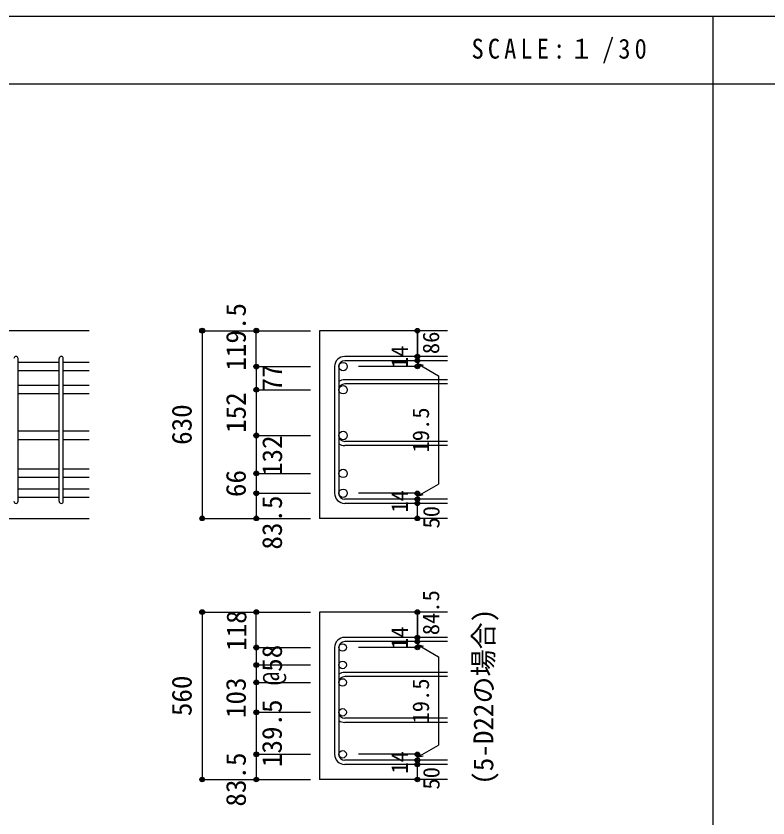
# Model space of a CAD drawing. Units: millimetres at full size, sheet at 1:30. Extents: x -5973 to 5954, y -4195 to 4201.
# Drawn here: x -3439 to -942, y 1538 to 4201 of the extents above; entities that cross this region are included whole.
import ezdxf
from ezdxf.enums import TextEntityAlignment as Align

# ---------------------------------------------------------------- set-up
doc = ezdxf.new("R2010")
doc.units = ezdxf.units.MM
doc.header["$LTSCALE"] = 30
doc.header["$PDMODE"] = 32
doc.header["$PDSIZE"] = 15
for name, color, linetype in [('0-1_躯体線', 2, 'Continuous'), ('0-5_基礎梁筋', 7, 'Continuous'), ('0-6_スタラップ筋', 7, 'Continuous'), ('0-7_文字', 4, 'Continuous'), ('0-D_寸法', 4, 'Continuous'), ('6-7_文字', 7, 'Continuous'), ('F-0_枠', 6, 'Continuous')]:
    doc.layers.add(name, color=color, linetype=linetype)
doc.styles.add('ＭＳ ゴシック', font='')
doc.styles.get('ＭＳ ゴシック').set_extended_font_data('MS Gothic')

msp = doc.modelspace()

# ---------------------------------------------------------------- linework, layer by layer
at = {"layer": '0-1_躯体線'}
for p, q in [((-3195.8, 3156.03), (-4995.8, 3156.03)), ((-2005.8, 3156.03), (-2430.8, 3156.03)), ((-2430.8, 3156.03), (-2430.8, 2532.53)), ((-2005.8, 2532.53), (-2430.8, 2532.53)), ((-2005.8, 2221.4), (-2430.8, 2221.4)), ((-2430.8, 2221.4), (-2430.8, 1665.4)), ((-2005.8, 1665.4), (-2430.8, 1665.4))]:
    msp.add_line(p, q, dxfattribs=at)
msp.add_lwpolyline([(-3595.8, 1756.03), (-3595.8, 2532.53), (-3195.8, 2532.53)], dxfattribs=at)
at = {"layer": '0-5_基礎梁筋'}
for p, q in [((-3295.8, 3050.83), (-3431.8, 3050.83)), ((-3195.8, 3050.83), (-3281.8, 3050.83)), ((-3295.8, 3022.83), (-3431.8, 3022.83)), ((-3195.8, 3022.83), (-3281.8, 3022.83)), ((-3295.8, 2973.83), (-3431.8, 2973.83)), ((-3195.8, 2973.83), (-3281.8, 2973.83)), ((-3295.8, 2945.83), (-3431.8, 2945.83)), ((-3195.8, 2945.83), (-3281.8, 2945.83)), ((-3295.8, 2821.83), (-3431.8, 2821.83)), ((-3195.8, 2821.83), (-3281.8, 2821.83)), ((-3295.8, 2793.83), (-3431.8, 2793.83)), ((-3195.8, 2793.83), (-3281.8, 2793.83)), ((-3295.8, 2696.03), (-3431.8, 2696.03)), ((-3195.8, 2696.03), (-3281.8, 2696.03)), ((-3295.8, 2668.03), (-3431.8, 2668.03)), ((-3195.8, 2668.03), (-3281.8, 2668.03)), ((-3295.8, 2630.03), (-3431.8, 2630.03)), ((-3195.8, 2630.03), (-3281.8, 2630.03)), ((-3295.8, 2602.03), (-3431.8, 2602.03)), ((-3195.8, 2602.03), (-3281.8, 2602.03))]:
    msp.add_line(p, q, dxfattribs=at)
at = {"layer": '0-5_基礎梁筋', "color": 3}
for centre, radius in [((-2352.8, 3036.83), 14), ((-2352.8, 2959.83), 14), ((-2352.8, 2807.83), 14), ((-2352.8, 2682.03), 14), ((-2352.8, 2616.03), 14), ((-2354.3, 2103.7), 12.5), ((-2354.3, 2045.7), 12.5), ((-2354.3, 1987.7), 12.5), ((-2354.3, 1888.4), 12.5), ((-2354.3, 1748.9), 12.5), ((-2354.3, 1748.9), 12.5), ((-2354.3, 1748.9), 12.5)]:
    msp.add_circle(centre, radius, dxfattribs=at)
at = {"layer": '0-5_基礎梁筋'}
for p in [(-2820.8, 3156.03), (-2820.8, 2532.53), (-2820.8, 2221.4), (-2820.8, 1665.4)]:
    msp.add_point(p, dxfattribs=at)
at = {"layer": '0-6_スタラップ筋'}
for p, q in [((-3431.8, 2589.53), (-3431.8, 3063.33)), ((-3295.8, 2589.53), (-3295.8, 3063.33)), ((-3281.8, 2589.53), (-3281.8, 3063.33)), ((-2005.8, 3070.33), (-2347.3, 3070.33)), ((-2380.8, 3036.83), (-2380.8, 2616.03)), ((-2366.8, 3036.83), (-2366.8, 2616.03)), ((-2005.8, 3056.33), (-2347.3, 3056.33)), ((-2005.8, 2993.33), (-2347.3, 2993.33)), ((-2005.8, 2979.33), (-2347.3, 2979.33)), ((-2005.8, 2788.33), (-2347.3, 2788.33)), ((-2005.8, 2774.33), (-2347.3, 2774.33)), ((-2005.8, 2596.53), (-2347.3, 2596.53)), ((-2005.8, 2582.53), (-2347.3, 2582.53)), ((-2005.8, 2137.2), (-2347.3, 2137.2)), ((-2005.8, 2123.2), (-2347.3, 2123.2)), ((-2380.8, 2103.7), (-2380.8, 1748.9)), ((-2366.8, 2103.7), (-2366.8, 1748.9)), ((-2005.8, 2021.2), (-2347.3, 2021.2)), ((-2005.8, 2007.2), (-2347.3, 2007.2)), ((-2005.8, 1868.9), (-2347.3, 1868.9)), ((-2005.8, 1854.9), (-2347.3, 1854.9)), ((-2005.8, 1729.4), (-2347.3, 1729.4)), ((-2005.8, 1715.4), (-2347.3, 1715.4))]:
    msp.add_line(p, q, dxfattribs=at)
for centre, radius, start, end in [((-3438.8, 3063.33), 7, 0, 180), ((-3288.8, 3063.33), 7, 0, 180), ((-2347.3, 3036.83), 33.5, 90, 180), ((-2347.3, 3036.83), 19.5, 90, 180), ((-2347.3, 2959.83), 33.5, 90, 125.59765), ((-2347.3, 2959.83), 19.5, 90, 180), ((-2347.3, 2807.83), 19.5, 180, 270), ((-2347.3, 2807.83), 33.5, 234.40235, 270), ((-2347.3, 2616.03), 33.5, 180, 270), ((-2347.3, 2616.03), 19.5, 180, 270), ((-3438.8, 2589.53), 7, 180, 0), ((-3288.8, 2589.53), 7, 180, 0), ((-2347.3, 2103.7), 33.5, 90, 180), ((-2347.3, 2103.7), 19.5, 90, 180), ((-2347.3, 1987.7), 33.5, 90, 125.59765), ((-2347.3, 1987.7), 19.5, 90, 180), ((-2347.3, 1888.4), 19.5, 180, 270), ((-2347.3, 1888.4), 33.5, 234.40235, 270), ((-2347.3, 1748.9), 33.5, 180, 270), ((-2347.3, 1748.9), 19.5, 180, 270)]:
    msp.add_arc(centre, radius, start, end, dxfattribs=at)
at = {"layer": '0-D_寸法'}
for p, q in [((-2820.8, 3156.03), (-2640.8, 3156.03)), ((-2820.8, 3156.03), (-2640.8, 3156.03)), ((-2820.8, 3156.03), (-2820.8, 2532.53)), ((-2640.8, 3156.03), (-2460.8, 3156.03)), ((-2640.8, 3156.03), (-2460.8, 3156.03)), ((-2640.8, 3036.83), (-2640.8, 3156.03)), ((-2105.8, 3056.33), (-2105.8, 3070.33)), ((-2640.8, 3036.83), (-2460.8, 3036.83)), ((-2640.8, 3036.83), (-2640.8, 2955.07)), ((-2105.8, 3036.83), (-2301.89, 3036.83)), ((-2105.8, 3056.33), (-2105.8, 3036.83)), ((-2105.8, 3046.58), (-2086.48, 3041.41)), ((-2105.8, 3046.58), (-2035.74, 3006.14)), ((-2035.74, 3006.14), (-2035.74, 2646.73)), ((-2640.8, 2959.83), (-2460.8, 2959.83)), ((-2640.8, 2959.83), (-2460.8, 2959.83)), ((-2640.8, 2955.07), (-2640.8, 2821.53)), ((-2640.8, 2934.48), (-2640.8, 2616.03)), ((-2640.8, 2807.83), (-2460.8, 2807.83)), ((-2640.8, 2807.83), (-2460.8, 2807.83)), ((-2640.8, 2682.03), (-2460.8, 2682.03)), ((-2105.8, 2606.28), (-2035.74, 2646.73)), ((-2640.8, 2616.03), (-2460.8, 2616.03)), ((-2640.8, 2616.03), (-2640.8, 2532.53)), ((-2105.8, 2616.03), (-2301.89, 2616.03)), ((-2105.8, 2596.53), (-2105.8, 2616.03)), ((-2105.8, 2606.28), (-2086.48, 2611.46)), ((-2105.8, 2582.53), (-2105.8, 2596.53)), ((-2105.8, 2532.53), (-2105.8, 2582.53)), ((-2820.8, 2532.53), (-2640.8, 2532.53)), ((-2640.8, 2532.53), (-2460.8, 2532.53)), ((-2820.8, 2221.4), (-2640.8, 2221.4)), ((-2820.8, 2221.4), (-2640.8, 2221.4)), ((-2820.8, 2221.4), (-2820.8, 1665.4)), ((-2640.8, 2221.4), (-2460.8, 2221.4)), ((-2640.8, 2221.4), (-2460.8, 2221.4)), ((-2640.8, 2103.7), (-2640.8, 2221.4)), ((-2105.8, 2123.2), (-2105.8, 2137.2)), ((-2105.8, 2123.2), (-2105.8, 2103.7)), ((-2105.8, 2113.45), (-2086.48, 2108.28)), ((-2105.8, 2113.45), (-2035.74, 2073)), ((-2640.8, 2103.7), (-2460.8, 2103.7)), ((-2640.8, 2103.7), (-2640.8, 2020.43)), ((-2105.8, 2103.7), (-2301.89, 2103.7)), ((-2035.74, 2073), (-2035.74, 1779.6)), ((-2640.8, 2045.7), (-2460.8, 2045.7)), ((-2640.8, 2020.43), (-2640.8, 1888.4)), ((-2640.8, 1987.7), (-2460.8, 1987.7)), ((-2640.8, 1888.4), (-2460.8, 1888.4)), ((-2640.8, 1888.4), (-2460.8, 1888.4)), ((-2640.8, 1888.4), (-2460.8, 1888.4)), ((-2640.8, 1888.4), (-2640.8, 1665.4)), ((-2105.8, 1739.15), (-2035.74, 1779.6)), ((-2640.8, 1748.9), (-2460.8, 1748.9)), ((-2640.8, 1748.9), (-2460.8, 1748.9)), ((-2640.8, 1748.9), (-2460.8, 1748.9)), ((-2105.8, 1748.9), (-2301.89, 1748.9)), ((-2105.8, 1729.4), (-2105.8, 1748.9)), ((-2105.8, 1739.15), (-2086.48, 1744.33)), ((-2105.8, 1715.4), (-2105.8, 1729.4)), ((-2105.8, 1665.4), (-2105.8, 1715.4)), ((-2820.8, 1665.4), (-2640.8, 1665.4)), ((-2640.8, 1665.4), (-2460.8, 1665.4))]:
    msp.add_line(p, q, dxfattribs=at)
for points in [[(-2105.8, 3156.03), (-2105.8, 3070.33), (-2105.8, 3156.03)], [(-2105.8, 2221.4), (-2105.8, 2137.2), (-2105.8, 2221.4)]]:
    msp.add_lwpolyline(points, dxfattribs=at)
for centre, radius in [((-2820.8, 3156.03), 8), ((-2820.8, 3156.03), 7.2), ((-2820.8, 3156.03), 6.4), ((-2820.8, 3156.03), 5.6), ((-2820.8, 3156.03), 4.8), ((-2820.8, 3156.03), 4), ((-2820.8, 3156.03), 3.2), ((-2820.8, 3156.03), 2.4), ((-2820.8, 3156.03), 1.6), ((-2820.8, 3156.03), 0.8), ((-2640.8, 3156.03), 8), ((-2640.8, 3156.03), 7.2), ((-2640.8, 3156.03), 6.4), ((-2640.8, 3156.03), 5.6), ((-2640.8, 3156.03), 4.8), ((-2640.8, 3156.03), 4), ((-2640.8, 3156.03), 3.2), ((-2640.8, 3156.03), 2.4), ((-2640.8, 3156.03), 1.6), ((-2640.8, 3156.03), 0.8), ((-2105.8, 3156.03), 4), ((-2105.8, 3156.03), 3.6), ((-2105.8, 3156.03), 3.2), ((-2105.8, 3156.03), 2.8), ((-2105.8, 3156.03), 2.4), ((-2105.8, 3156.03), 2), ((-2105.8, 3156.03), 1.6), ((-2105.8, 3156.03), 1.2), ((-2105.8, 3156.03), 0.8), ((-2105.8, 3156.03), 0.4), ((-2105.8, 3070.33), 4), ((-2105.8, 3070.33), 3.6), ((-2105.8, 3070.33), 3.2), ((-2105.8, 3070.33), 2.8), ((-2105.8, 3070.33), 2.4), ((-2105.8, 3070.33), 2), ((-2105.8, 3070.33), 1.6), ((-2105.8, 3070.33), 1.2), ((-2105.8, 3070.33), 0.8), ((-2105.8, 3070.33), 0.4), ((-2640.8, 3036.83), 8), ((-2640.8, 3036.83), 7.2), ((-2640.8, 3036.83), 6.4), ((-2640.8, 3036.83), 5.6), ((-2640.8, 3036.83), 4.8), ((-2640.8, 3036.83), 4), ((-2640.8, 3036.83), 3.2), ((-2640.8, 3036.83), 2.4), ((-2640.8, 3036.83), 1.6), ((-2640.8, 3036.83), 0.8), ((-2105.8, 3056.33), 4), ((-2105.8, 3036.83), 4), ((-2105.8, 3056.33), 3.6), ((-2105.8, 3036.83), 3.6), ((-2105.8, 3056.33), 3.2), ((-2105.8, 3036.83), 3.2), ((-2105.8, 3056.33), 2.8), ((-2105.8, 3036.83), 2.8), ((-2105.8, 3056.33), 2.4), ((-2105.8, 3036.83), 2.4), ((-2105.8, 3056.33), 2), ((-2105.8, 3036.83), 2), ((-2105.8, 3056.33), 1.6), ((-2105.8, 3036.83), 1.6), ((-2105.8, 3056.33), 1.2), ((-2105.8, 3036.83), 1.2), ((-2105.8, 3056.33), 0.8), ((-2105.8, 3036.83), 0.8), ((-2105.8, 3056.33), 0.4), ((-2105.8, 3036.83), 0.4), ((-2640.8, 2959.83), 8), ((-2640.8, 2959.83), 7.2), ((-2640.8, 2959.83), 6.4), ((-2640.8, 2959.83), 5.6), ((-2640.8, 2959.83), 4.8), ((-2640.8, 2959.83), 4), ((-2640.8, 2959.83), 3.2), ((-2640.8, 2959.83), 2.4), ((-2640.8, 2959.83), 1.6), ((-2640.8, 2959.83), 0.8), ((-2640.8, 2807.83), 8), ((-2640.8, 2807.83), 7.2), ((-2640.8, 2807.83), 6.4), ((-2640.8, 2807.83), 5.6), ((-2640.8, 2807.83), 4.8), ((-2640.8, 2807.83), 4), ((-2640.8, 2807.83), 3.2), ((-2640.8, 2807.83), 2.4), ((-2640.8, 2807.83), 1.6), ((-2640.8, 2807.83), 0.8), ((-2640.8, 2682.03), 8), ((-2640.8, 2682.03), 7.2), ((-2640.8, 2682.03), 6.4), ((-2640.8, 2682.03), 5.6), ((-2640.8, 2682.03), 4.8), ((-2640.8, 2682.03), 4), ((-2640.8, 2682.03), 3.2), ((-2640.8, 2682.03), 2.4), ((-2640.8, 2682.03), 1.6), ((-2640.8, 2682.03), 0.8), ((-2640.8, 2616.03), 8), ((-2640.8, 2616.03), 7.2), ((-2640.8, 2616.03), 6.4), ((-2640.8, 2616.03), 5.6), ((-2640.8, 2616.03), 4.8), ((-2640.8, 2616.03), 4), ((-2640.8, 2616.03), 3.2), ((-2640.8, 2616.03), 2.4), ((-2640.8, 2616.03), 1.6), ((-2640.8, 2616.03), 0.8), ((-2105.8, 2616.03), 4), ((-2105.8, 2616.03), 3.6), ((-2105.8, 2616.03), 3.2), ((-2105.8, 2616.03), 2.8), ((-2105.8, 2616.03), 2.4), ((-2105.8, 2616.03), 2), ((-2105.8, 2616.03), 1.6), ((-2105.8, 2616.03), 1.2), ((-2105.8, 2616.03), 0.8), ((-2105.8, 2616.03), 0.4), ((-2105.8, 2596.53), 4), ((-2105.8, 2582.53), 4), ((-2105.8, 2596.53), 3.6), ((-2105.8, 2582.53), 3.6), ((-2105.8, 2596.53), 3.2), ((-2105.8, 2582.53), 3.2), ((-2105.8, 2596.53), 2.8), ((-2105.8, 2582.53), 2.8), ((-2105.8, 2596.53), 2.4), ((-2105.8, 2582.53), 2.4), ((-2105.8, 2596.53), 2), ((-2105.8, 2582.53), 2), ((-2105.8, 2596.53), 1.6), ((-2105.8, 2582.53), 1.6), ((-2105.8, 2596.53), 1.2), ((-2105.8, 2582.53), 1.2), ((-2105.8, 2596.53), 0.8), ((-2105.8, 2596.53), 0.4), ((-2105.8, 2582.53), 0.8), ((-2105.8, 2582.53), 0.4), ((-2820.8, 2532.53), 7.2), ((-2820.8, 2532.53), 6.4), ((-2820.8, 2532.53), 5.6), ((-2820.8, 2532.53), 4.8), ((-2820.8, 2532.53), 4), ((-2820.8, 2532.53), 3.2), ((-2820.8, 2532.53), 2.4), ((-2820.8, 2532.53), 1.6), ((-2820.8, 2532.53), 0.8), ((-2640.8, 2532.53), 7.2), ((-2640.8, 2532.53), 6.4), ((-2640.8, 2532.53), 5.6), ((-2640.8, 2532.53), 4.8), ((-2640.8, 2532.53), 4), ((-2640.8, 2532.53), 3.2), ((-2640.8, 2532.53), 2.4), ((-2640.8, 2532.53), 1.6), ((-2640.8, 2532.53), 0.8), ((-2105.8, 2532.53), 4), ((-2105.8, 2532.53), 3.6), ((-2105.8, 2532.53), 3.2), ((-2105.8, 2532.53), 2.8), ((-2105.8, 2532.53), 2.4), ((-2105.8, 2532.53), 2), ((-2105.8, 2532.53), 1.6), ((-2105.8, 2532.53), 1.2), ((-2105.8, 2532.53), 0.8), ((-2105.8, 2532.53), 0.4), ((-2820.8, 2221.4), 8), ((-2820.8, 2221.4), 7.2), ((-2820.8, 2221.4), 6.4), ((-2820.8, 2221.4), 5.6), ((-2820.8, 2221.4), 4.8), ((-2820.8, 2221.4), 4), ((-2820.8, 2221.4), 3.2), ((-2820.8, 2221.4), 2.4), ((-2820.8, 2221.4), 1.6), ((-2820.8, 2221.4), 0.8), ((-2640.8, 2221.4), 8), ((-2640.8, 2221.4), 7.2), ((-2640.8, 2221.4), 6.4), ((-2640.8, 2221.4), 5.6), ((-2640.8, 2221.4), 4.8), ((-2640.8, 2221.4), 4), ((-2640.8, 2221.4), 3.2), ((-2640.8, 2221.4), 2.4), ((-2640.8, 2221.4), 1.6), ((-2640.8, 2221.4), 0.8), ((-2105.8, 2221.4), 4), ((-2105.8, 2221.4), 3.6), ((-2105.8, 2221.4), 3.2), ((-2105.8, 2221.4), 2.8), ((-2105.8, 2221.4), 2.4), ((-2105.8, 2221.4), 2), ((-2105.8, 2221.4), 1.6), ((-2105.8, 2221.4), 1.2), ((-2105.8, 2221.4), 0.8), ((-2105.8, 2221.4), 0.4), ((-2105.8, 2137.2), 4), ((-2105.8, 2137.2), 3.6), ((-2105.8, 2137.2), 3.2), ((-2105.8, 2137.2), 2.8), ((-2105.8, 2137.2), 2.4), ((-2105.8, 2137.2), 2), ((-2105.8, 2137.2), 1.6), ((-2105.8, 2137.2), 1.2), ((-2105.8, 2137.2), 0.8), ((-2105.8, 2137.2), 0.4), ((-2640.8, 2103.7), 8), ((-2640.8, 2103.7), 7.2), ((-2640.8, 2103.7), 6.4), ((-2640.8, 2103.7), 5.6), ((-2640.8, 2103.7), 4.8), ((-2640.8, 2103.7), 4), ((-2640.8, 2103.7), 3.2), ((-2640.8, 2103.7), 2.4), ((-2640.8, 2103.7), 1.6), ((-2640.8, 2103.7), 0.8), ((-2105.8, 2123.2), 4), ((-2105.8, 2103.7), 4), ((-2105.8, 2123.2), 3.6), ((-2105.8, 2103.7), 3.6), ((-2105.8, 2123.2), 3.2), ((-2105.8, 2103.7), 3.2), ((-2105.8, 2123.2), 2.8), ((-2105.8, 2103.7), 2.8), ((-2105.8, 2123.2), 2.4), ((-2105.8, 2103.7), 2.4), ((-2105.8, 2123.2), 2), ((-2105.8, 2103.7), 2), ((-2105.8, 2123.2), 1.6), ((-2105.8, 2103.7), 1.6), ((-2105.8, 2123.2), 1.2), ((-2105.8, 2103.7), 1.2), ((-2105.8, 2123.2), 0.8), ((-2105.8, 2103.7), 0.8), ((-2105.8, 2123.2), 0.4), ((-2105.8, 2103.7), 0.4), ((-2640.8, 2045.7), 8), ((-2640.8, 2045.7), 7.2), ((-2640.8, 2045.7), 6.4), ((-2640.8, 2045.7), 5.6), ((-2640.8, 2045.7), 4.8), ((-2640.8, 2045.7), 4), ((-2640.8, 2045.7), 3.2), ((-2640.8, 2045.7), 2.4), ((-2640.8, 2045.7), 1.6), ((-2640.8, 2045.7), 0.8), ((-2640.8, 1987.7), 8), ((-2640.8, 1987.7), 7.2), ((-2640.8, 1987.7), 6.4), ((-2640.8, 1987.7), 5.6), ((-2640.8, 1987.7), 4.8), ((-2640.8, 1987.7), 4), ((-2640.8, 1987.7), 3.2), ((-2640.8, 1987.7), 2.4), ((-2640.8, 1987.7), 1.6), ((-2640.8, 1987.7), 0.8), ((-2640.8, 1888.4), 8), ((-2640.8, 1888.4), 8), ((-2640.8, 1888.4), 7.2), ((-2640.8, 1888.4), 7.2), ((-2640.8, 1888.4), 6.4), ((-2640.8, 1888.4), 6.4), ((-2640.8, 1888.4), 5.6), ((-2640.8, 1888.4), 5.6), ((-2640.8, 1888.4), 4.8), ((-2640.8, 1888.4), 4.8), ((-2640.8, 1888.4), 4), ((-2640.8, 1888.4), 4), ((-2640.8, 1888.4), 3.2), ((-2640.8, 1888.4), 3.2), ((-2640.8, 1888.4), 2.4), ((-2640.8, 1888.4), 2.4), ((-2640.8, 1888.4), 1.6), ((-2640.8, 1888.4), 1.6), ((-2640.8, 1888.4), 0.8), ((-2640.8, 1888.4), 0.8), ((-2640.8, 1748.9), 8), ((-2640.8, 1748.9), 8), ((-2640.8, 1748.9), 7.2), ((-2640.8, 1748.9), 7.2), ((-2640.8, 1748.9), 6.4), ((-2640.8, 1748.9), 6.4), ((-2640.8, 1748.9), 5.6), ((-2640.8, 1748.9), 5.6), ((-2640.8, 1748.9), 4.8), ((-2640.8, 1748.9), 4.8), ((-2640.8, 1748.9), 4), ((-2640.8, 1748.9), 4), ((-2640.8, 1748.9), 3.2), ((-2640.8, 1748.9), 3.2), ((-2640.8, 1748.9), 2.4), ((-2640.8, 1748.9), 2.4), ((-2640.8, 1748.9), 1.6), ((-2640.8, 1748.9), 1.6), ((-2640.8, 1748.9), 0.8), ((-2640.8, 1748.9), 0.8), ((-2105.8, 1748.9), 4), ((-2105.8, 1729.4), 4), ((-2105.8, 1748.9), 3.6), ((-2105.8, 1729.4), 3.6), ((-2105.8, 1748.9), 3.2), ((-2105.8, 1729.4), 3.2), ((-2105.8, 1748.9), 2.8), ((-2105.8, 1729.4), 2.8), ((-2105.8, 1748.9), 2.4), ((-2105.8, 1729.4), 2.4), ((-2105.8, 1748.9), 2), ((-2105.8, 1729.4), 2), ((-2105.8, 1748.9), 1.6), ((-2105.8, 1748.9), 1.2), ((-2105.8, 1748.9), 0.8), ((-2105.8, 1748.9), 0.4), ((-2105.8, 1715.4), 4), ((-2105.8, 1715.4), 3.6), ((-2105.8, 1715.4), 3.2), ((-2105.8, 1715.4), 2.8), ((-2105.8, 1715.4), 2.4), ((-2105.8, 1715.4), 2), ((-2105.8, 1729.4), 1.6), ((-2105.8, 1715.4), 1.6), ((-2105.8, 1729.4), 1.2), ((-2105.8, 1715.4), 1.2), ((-2105.8, 1729.4), 0.8), ((-2105.8, 1715.4), 0.8), ((-2105.8, 1729.4), 0.4), ((-2105.8, 1715.4), 0.4), ((-2820.8, 1665.4), 7.2), ((-2820.8, 1665.4), 6.4), ((-2820.8, 1665.4), 5.6), ((-2820.8, 1665.4), 4.8), ((-2820.8, 1665.4), 4), ((-2820.8, 1665.4), 3.2), ((-2820.8, 1665.4), 2.4), ((-2820.8, 1665.4), 1.6), ((-2820.8, 1665.4), 0.8), ((-2640.8, 1665.4), 7.2), ((-2640.8, 1665.4), 6.4), ((-2640.8, 1665.4), 5.6), ((-2640.8, 1665.4), 4.8), ((-2640.8, 1665.4), 4), ((-2640.8, 1665.4), 3.2), ((-2640.8, 1665.4), 2.4), ((-2640.8, 1665.4), 1.6), ((-2640.8, 1665.4), 0.8), ((-2105.8, 1665.4), 4), ((-2105.8, 1665.4), 3.6), ((-2105.8, 1665.4), 3.2), ((-2105.8, 1665.4), 2.8), ((-2105.8, 1665.4), 2.4), ((-2105.8, 1665.4), 2), ((-2105.8, 1665.4), 1.6), ((-2105.8, 1665.4), 1.2), ((-2105.8, 1665.4), 0.8), ((-2105.8, 1665.4), 0.4)]:
    msp.add_circle(centre, radius, dxfattribs=at)
at = {"layer": '0-D_寸法', "color": 7}
for p in [(-2820.8, 3156.03), (-2640.8, 3156.03), (-2105.8, 3156.03), (-2105.8, 3070.33), (-2105.8, 3056.33), (-2640.8, 3036.83), (-2640.8, 3036.83), (-2105.8, 3036.83), (-2640.8, 2959.83), (-2640.8, 2959.83), (-2640.8, 2807.83), (-2640.8, 2807.83), (-2640.8, 2682.03), (-2640.8, 2682.03), (-2640.8, 2682.03), (-2640.8, 2616.03), (-2640.8, 2616.03), (-2640.8, 2616.03), (-2105.8, 2616.03), (-2105.8, 2616.03), (-2105.8, 2596.53), (-2105.8, 2582.53), (-2820.8, 2532.53), (-2640.8, 2532.53), (-2105.8, 2532.53), (-2820.8, 2221.4), (-2640.8, 2221.4), (-2105.8, 2221.4), (-2105.8, 2137.2), (-2640.8, 2103.7), (-2640.8, 2103.7), (-2105.8, 2123.2), (-2105.8, 2103.7), (-2640.8, 2045.7), (-2640.8, 2045.7), (-2640.8, 1987.7), (-2640.8, 1987.7), (-2640.8, 1888.4), (-2640.8, 1888.4), (-2640.8, 1888.4), (-2640.8, 1748.9), (-2640.8, 1748.9), (-2640.8, 1748.9), (-2105.8, 1748.9), (-2105.8, 1748.9), (-2105.8, 1729.4), (-2105.8, 1715.4), (-2820.8, 1665.4), (-2640.8, 1665.4), (-2105.8, 1665.4)]:
    msp.add_point(p, dxfattribs=at)
at = {"layer": 'F-0_枠'}
msp.add_line((-5972.88, 4201.15), (5954.1, 4201.15), dxfattribs=at)
at = {"layer": 'F-0_枠', "color": 2}
for p, q in [((-1124.64, 4201.15), (-1124.64, -4195.24)), ((-5972.88, 3976.15), (3723.6, 3976.15))]:
    msp.add_line(p, q, dxfattribs=at)

# ---------------------------------------------------------------- texts
at = {"layer": '0-7_文字', "color": 7, "style": 'ＭＳ ゴシック'}
msp.add_text('(5-D22の場合)', height=65.98, rotation=90, dxfattribs=at).set_placement((-1833.91, 1648.03), align=Align.BOTTOM_LEFT)
at = {"layer": '0-D_寸法', "style": 'ＭＳ ゴシック'}
for s, height, p in [('119.5', 65.98, (-2655.8, 3023.41)), ('86', 54.99, (-2016.9, 3078.17)), ('14', 54.99, (-2121.03, 3031.67)), ('77', 65.98, (-2535.99, 2954.15)), ('152', 65.98, (-2655.83, 2816.64)), ('630', 65.98, (-2835.8, 2776.78)), ('19.5', 54.99, (-2050.74, 2751.43)), ('132', 65.98, (-2535.45, 2673.3)), ('66', 65.98, (-2656.07, 2603.5)), ('14', 54.99, (-2121.06, 2551.86)), ('83.5', 65.98, (-2535.8, 2429.03)), ('50', 54.99, (-2015.8, 2499.03)), ('84.5', 54.99, (-2016.88, 2144.56)), ('118', 65.98, (-2654.17, 2092.58)), ('14', 54.99, (-2121.03, 2098.54)), ('@58', 65.98, (-2535.8, 1978.2)), ('560', 65.98, (-2835.8, 1875.9)), ('103', 65.98, (-2655.91, 1869.5)), ('19.5', 54.99, (-2050.74, 1851.3)), ('139.5', 65.98, (-2536.27, 1706.69)), ('83.5', 65.98, (-2655.8, 1575.4)), ('14', 54.99, (-2121.06, 1684.72)), ('50', 54.99, (-2015.8, 1631.9))]:
    msp.add_text(s, height=height, rotation=90, dxfattribs=at).set_placement(p, align=Align.BOTTOM_LEFT)
at = {"layer": '6-7_文字', "color": 2, "insert": (-1925.98, 4043.65), "char_height": 65.98, "attachment_point": 7, "style": 'ＭＳ ゴシック'}
msp.add_mtext('\\T1.34;\\W0.9;SCALE:１/30', dxfattribs=at)

doc.saveas('drawing.dxf')
